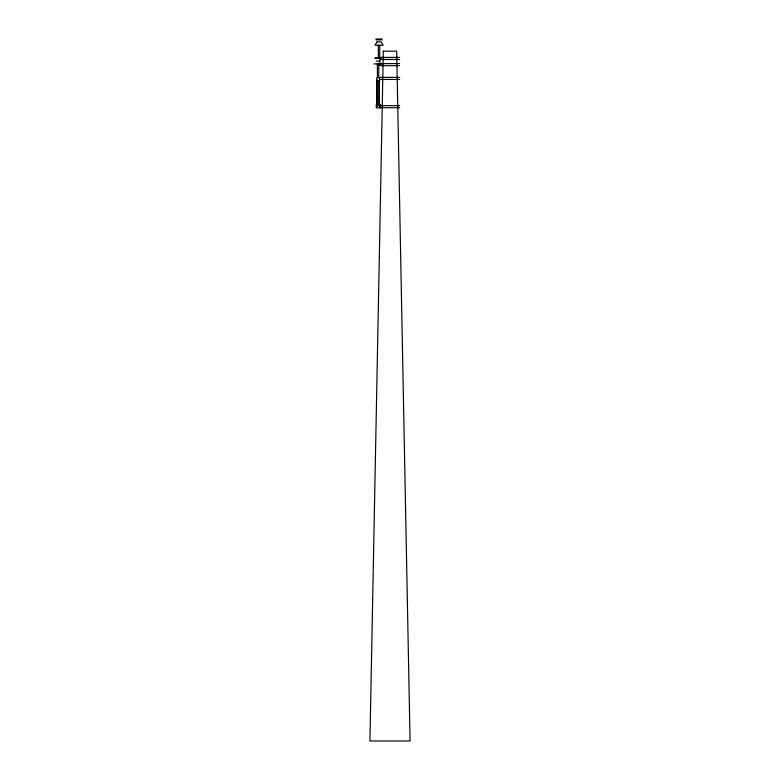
<?xml version="1.0" encoding="UTF-8"?>
<svg xmlns="http://www.w3.org/2000/svg" width="780" height="780" viewBox="0 0 780 780"><rect width="100%" height="100%" fill="white"/><g stroke="black" fill="none" stroke-linecap="round" stroke-linejoin="round"><path stroke-width="1.17" d="M375.94 39L382.093 39M375.94 39.848L382.093 39.848M380.367 57.398L399.633 57.398M374.995 57.691L381.157 57.691M374.995 58.383L381.157 58.383M380.367 59.465L399.633 59.465M376.155 61.142L380.113 61.142M378.456 63.609L399.633 63.609M374.01 63.902L382.258 63.902M378.456 65.276L380.386 65.276L380.386 63.609M380.367 65.676L399.633 65.676M380.367 77.376L399.633 77.376M380.367 79.443L399.633 79.443M376.798 81.149L379.558 81.149L379.558 77.698L376.798 77.698L376.915 105.378M380.367 105.661L399.633 105.661M380.367 107.728L399.633 107.728M379.733 45.26L379.733 62.459M379.314 80.155L379.314 106.802M378.982 80.603L378.982 105.378M378.807 63.902L378.778 77.698M378.349 45.26L378.349 57.876M377.481 63.609L377.481 65.276M377.403 63.902L377.423 77.698M377.247 80.155L377.247 106.802M383.311 51.158L369.925 741L410.075 741L396.688 51.158L383.311 51.158M377.11 41.866L374.965 45.26L383.194 45.26L381.04 41.866L377.11 41.866M380.484 104.52L376.272 104.52L376.272 107.884L380.484 107.884L380.484 104.52"/></g></svg>
